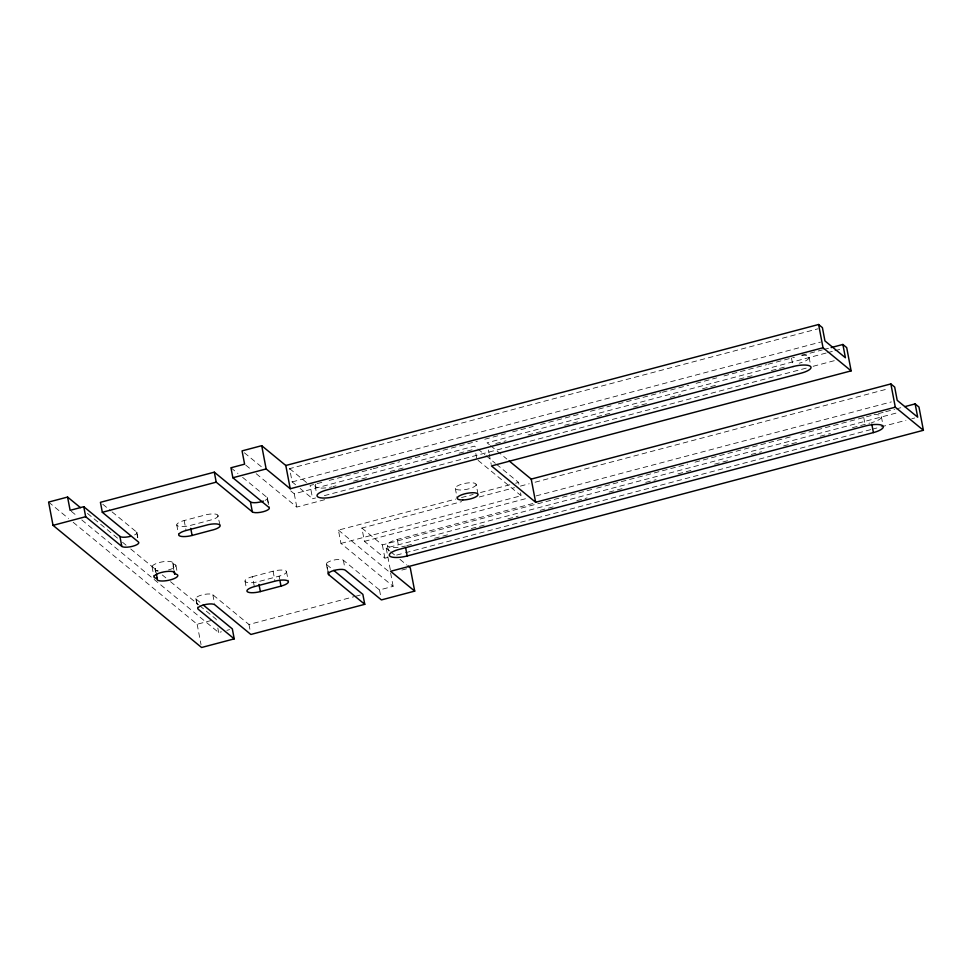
<?xml version="1.0" encoding="UTF-8"?>
<svg xmlns="http://www.w3.org/2000/svg" width="972" height="972" viewBox="0 0 972 972"><rect width="100%" height="100%" fill="white"/><g stroke="black" fill="none" stroke-linecap="round" stroke-linejoin="round"><path stroke-width="0.73" stroke-dasharray="4.86 3.65" d="M295.561 484.712L292.147 481.905L289.62 468.626L817.999 328.803M292.147 481.905L820.538 342.083M321.841 482.367L310.092 485.465L312.632 498.745L315.56 497.968M329.18 480.423L371.741 469.16M373.212 468.771L399.626 461.773M406.964 459.829L427.51 454.398M434.849 452.454L477.41 441.191M484.749 439.247L505.306 433.804M512.645 431.872L533.191 426.429M540.529 424.485L583.091 413.222M590.429 411.278L610.975 405.846M618.313 403.902L660.887 392.639M662.345 392.251L688.771 385.252M696.11 383.32L716.656 377.877M723.994 375.933L766.556 364.67M768.026 364.281L794.452 357.295M801.791 355.351L822.336 349.908M823.806 349.519L829.675 347.964M218.19 515.367A10.607 3.086 -10.8 0 1 211.689 519.777L190.196 525.475A10.607 3.086 -10.8 0 1 177.196 525.645A10.607 3.086 -10.8 0 1 184.17 520.53L206.611 514.638A10.607 3.086 -10.8 0 1 217.521 514.686L220.097 525.33M290.786 490.945L294.261 493.8L474.409 446.136L476.73 448.043M826.139 353.043L487.069 442.782L489.39 444.69M827.609 352.654L833.49 351.111M834.948 350.722L842.287 348.778M333.044 486.583L335.972 485.806M353.565 481.152L368.23 477.264M390.222 471.444L404.874 467.568M426.866 461.749L437.133 459.039M459.124 453.219L473.777 449.331M495.769 443.511L506.035 440.802M528.027 434.982L542.68 431.106M564.671 425.286L579.336 421.398M596.93 416.745L611.582 412.869M633.574 407.049L648.239 403.173M670.218 397.354L680.485 394.632M702.477 388.812L717.142 384.936M739.121 379.116L753.786 375.241M771.379 370.575L786.044 366.699M324.369 495.635L807.258 367.853M813.127 366.298L835.142 360.466M256.195 473.704L296.8 507.08L326.082 499.329M328.086 571.755L326.726 564.635A8.833 2.564 -10.8 0 1 332.546 560.37A8.833 2.564 -10.8 0 1 343.371 560.237L379.505 589.943L393.15 586.335L340.965 543.409L338.426 530.129L455.601 499.11M461.457 497.567L473.17 494.469M480.496 492.525L509.79 484.773M515.646 483.23L518.574 482.452L519.133 485.405M387.828 557.418L384.9 558.195L364.427 541.355L361.888 528.063L461.688 501.649M479.305 496.984L514.528 487.665M520.397 486.109L529.205 483.777M535.074 482.221L888.797 388.618M340.965 543.409L521.114 495.744L520.542 492.78M364.427 541.355L527.334 498.235M536.143 495.902L891.336 401.91M252.428 576.663L273.071 571.196A10.607 3.086 -10.8 0 1 286.072 571.026A10.607 3.086 -10.8 0 1 279.098 576.153L258.455 581.608A10.607 3.086 -10.8 0 1 245.442 581.778A10.607 3.086 -10.8 0 1 252.428 576.663L254.324 586.626M388.472 550.954L387.391 545.268A14.143 4.107 -10.8 0 1 397.281 539.424L535.086 502.949M361.888 528.063L382.361 544.903L595.18 488.576M596.65 488.187L687.654 464.106M694.992 462.162L793.322 436.136M800.661 434.205L871.119 415.554M878.457 413.61L884.326 412.055M885.796 411.666L894.605 409.346M896.075 408.957L903.413 407.013M390.331 569.835L386.176 548.038L898.42 412.48M406.782 545.632L412.638 544.077M434.63 538.257L449.295 534.381M471.286 528.561L485.939 524.686M507.931 518.866L518.197 516.144M540.189 510.324L554.842 506.448M576.833 500.629L587.1 497.919M609.092 492.099L623.745 488.211M645.736 482.391L656.003 479.682M677.994 473.862L692.647 469.986M714.639 464.166L729.304 460.278M751.295 454.459L761.55 451.749M783.541 445.929L798.206 442.053M820.198 436.234L830.453 433.512M852.444 427.692L870.037 423.039M396.637 555.085L403.975 553.141M405.446 552.752L870.718 429.624M872.188 429.235L879.526 427.291M880.997 426.902L905.94 420.305M911.809 418.75L914.749 417.972M73.167 522.28L197.146 624.243L213.208 619.99M401.849 570.078L407.462 568.584M81.806 519.959L218.664 632.517L221.397 631.788M226.865 630.342L229.599 629.613M197.28 604.876L196.198 599.177A8.833 2.564 -10.8 0 1 202.018 594.913A8.833 2.564 -10.8 0 1 212.844 594.779L248.978 624.486L354.1 596.674M355.558 596.286L361.402 594.743M490.556 445.65L506.825 459.027M477.896 449.003L484.87 454.738M486.036 455.686L495.331 463.328M496.498 464.288L518.574 482.452M478.103 460.363L521.114 495.744M289.62 468.626L308.962 484.53M386.176 548.038L389.614 550.869M390.768 551.804L395.349 555.583M399.942 559.35L406.818 565.011M300.117 488.454L312.632 498.745M244.385 452.794L262.95 468.054M338.426 530.129L388.302 571.135M245.758 465.114L251.566 469.889M230.959 467.775L237.958 473.522M242.611 477.361L267.093 497.482L268.722 506.035M326.726 564.635L331.391 568.474M102.765 504.237L110.917 510.944M112.084 511.904L136.566 532.024L137.647 537.735M196.198 599.177L202.03 603.977M87.468 513.41L117.879 538.427M122.557 542.267L126.068 545.158M130.746 548.998L157.646 571.123M162.324 574.974L165.835 577.854M170.513 581.706L198.58 604.791M199.758 605.75L216.136 619.225L216.695 622.177M71.284 511.296L77.128 516.108M48.6 502.087L68.49 518.441M184.17 520.53L186.077 530.493M176.758 524.916L178.654 534.879M881.397 416.794L883.013 425.323M863.744 417.462L865.092 424.57M809.117 357.356L810.211 363.042M791.475 358.024L792.824 365.132M488.442 450.024L489.001 452.916M489.268 454.361L491.212 464.495M475.818 453.511L476.948 459.404M476.159 484.469A10.607 3.086 -10.8 0 1 460.789 489.997A10.607 3.086 -10.8 0 1 460.23 484.676A10.607 3.086 -10.8 0 1 476.159 484.469L477.787 493.011M455.297 488.296L457.205 498.259M397.281 539.424L398.642 546.519M390.623 573.043L393.15 586.335M382.361 544.903L384.9 558.195M379.505 589.943L380.866 597.063M343.371 560.237L344.732 567.356M315.122 485.83L316.204 491.516M326.361 564.027L328.269 573.99M294.261 493.8L296.8 507.08M286.509 571.767L288.417 581.73M267.458 498.101L269.365 508.077M279.098 576.153L279.632 578.996M273.071 571.196L274.979 581.171M245.005 581.049L246.366 588.169M248.978 624.486L250.071 630.184M212.844 594.779L214.472 603.32M217.825 628.082L218.664 632.517M195.834 598.57L197.729 608.545M197.146 624.243L201.034 644.594M175.944 565.522L177.293 572.642M172.931 563.043L174.826 573.018M156.164 572.751L155.35 568.486A10.607 3.086 -10.8 0 1 159.481 562.484A10.607 3.086 -10.8 0 1 172.664 563.906L173.745 569.604M155.083 569.349L155.629 572.192M152.069 566.87L153.977 576.846M136.931 532.644L138.012 538.342M136.566 532.024A8.833 2.564 -10.8 0 1 134.573 534.916M267.093 497.482A8.833 2.564 -10.8 0 1 265.101 500.373M405.312 546.021A14.143 4.107 -10.8 0 1 401.728 546.823M398.119 547.345A14.143 4.107 -10.8 0 1 387.391 545.268M874.071 414.522A14.143 4.107 -10.8 0 1 881.325 417.353A14.143 4.107 -10.8 0 1 871.507 422.65M801.803 355.084A14.143 4.107 -10.8 0 1 809.056 357.915A14.143 4.107 -10.8 0 1 799.227 363.212M331.865 486.875A14.143 4.107 -10.8 0 1 329.459 487.385M325.851 487.895A14.143 4.107 -10.8 0 1 316.775 483.436M172.651 563.906A10.607 3.086 -10.8 0 1 168.52 569.908M158.363 570.965A10.607 3.086 -10.8 0 1 155.35 568.486"/><path stroke-width="1.46" d="M174.559 573.869L174.826 573.018A10.607 3.086 -10.8 0 0 161.388 572.459A10.607 3.086 -10.8 0 0 155.532 578.133L157.257 578.449A10.607 3.086 -10.8 0 0 170.428 579.871A10.607 3.086 -10.8 0 0 174.559 573.869L174.012 571.026M192.104 535.451L210.948 530.408A10.607 3.086 -10.8 0 0 220.097 525.33L219.429 524.661A10.607 3.086 -10.8 0 0 208.518 524.601L186.077 530.493A10.607 3.086 -10.8 0 0 179.103 535.608A10.607 3.086 -10.8 0 0 192.104 535.451L190.743 528.331M80.445 507.639L67.578 497.057L48.6 502.087L53.035 525.342L201.593 647.498L234.228 638.859L232.332 628.896L203.197 604.936M234.228 638.859L198.094 609.152A8.833 2.564 -10.8 0 1 203.913 604.876A8.833 2.564 -10.8 0 1 214.751 604.742L250.885 634.461L364.767 604.317L328.633 574.61A8.833 2.564 -10.8 0 1 334.441 570.333A8.833 2.564 -10.8 0 1 345.279 570.2L381.413 599.918L414.704 591.11L390.61 571.293L923.4 430.292L895.297 407.183L535.645 502.269L491.48 465.953L851.132 370.867L823.029 347.757L290.239 488.758L285.804 465.491L261.711 445.686L242.064 450.887L244.604 464.166L230.959 467.775L232.867 477.75L269.001 507.469A8.833 2.564 -10.8 0 1 263.181 511.734A8.833 2.564 -10.8 0 1 252.343 511.867L216.209 482.161L214.314 472.173L100.432 502.317L102.327 512.293L138.461 542.012A8.833 2.564 -10.8 0 1 132.654 546.276A8.833 2.564 -10.8 0 1 121.816 546.422L85.682 516.703L83.774 506.716L70.118 510.336L67.578 497.057M53.035 525.342L85.682 516.703M102.327 512.293L216.209 482.161M232.867 477.75L266.146 468.941L290.239 488.758M285.804 465.491L818.594 324.502L822.409 327.637L824.936 340.917L845.409 357.745L842.882 344.477L831.145 347.575M509.146 460.947L531.222 479.099L890.862 383.928L894.677 387.063L897.205 400.355L917.689 417.195L915.15 403.902L904.871 406.624M260.35 591.583L280.993 586.116A10.607 3.086 -10.8 0 0 287.979 581.001A10.607 3.086 -10.8 0 0 274.979 581.171L254.324 586.626A10.607 3.086 -10.8 0 0 247.35 591.741A10.607 3.086 -10.8 0 0 260.35 591.583L258.989 584.464M407.207 555.96L873.403 432.589A14.143 4.107 -10.8 0 0 882.71 425.76A14.143 4.107 -10.8 0 0 865.372 425.991L399.176 549.362A14.143 4.107 -10.8 0 0 389.881 556.191A14.143 4.107 -10.8 0 0 407.207 555.96L405.579 547.443M842.882 344.477L846.697 347.612L851.132 370.867M915.15 403.902L918.965 407.037L923.4 430.292M407.973 565.959L410.269 567.842L414.704 591.11M214.314 472.173L250.448 501.892L252.343 511.867M333.724 570.394L362.86 594.354L364.767 604.317M83.774 506.716L119.908 536.435L121.816 546.422M890.862 383.928L895.297 407.183M871.775 424.071L873.403 432.589M818.594 324.502L823.029 347.757M531.222 479.099L535.645 502.269M328.086 571.755L328.633 574.61M261.711 445.686L266.146 468.941M279.912 580.418L280.993 586.116M156.443 574.185L157.257 578.449M130.746 536.301A8.833 2.564 -10.8 0 1 119.908 536.435M263.351 501.115A8.833 2.564 -10.8 0 1 250.448 501.892M793.103 366.553L326.908 489.924A14.143 4.107 -10.8 0 0 317.613 496.753A14.143 4.107 -10.8 0 0 334.939 496.534L801.135 373.163A14.143 4.107 -10.8 0 0 810.441 366.335A14.143 4.107 -10.8 0 0 793.103 366.553M462.696 499.973A10.607 3.086 -10.8 0 0 478.054 494.432A10.607 3.086 -10.8 0 0 462.137 494.639A10.607 3.086 -10.8 0 0 462.696 499.973"/></g></svg>
